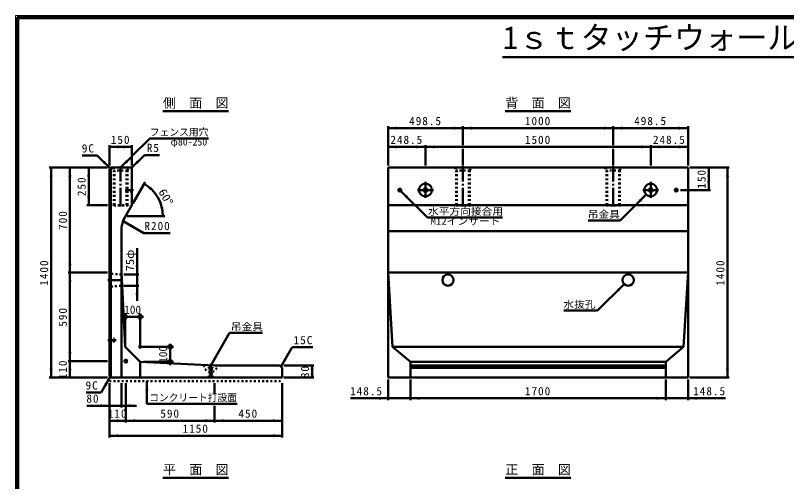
# Model space of a CAD drawing. Units: millimetres, scale not verified, with parts at other scales. Extents: x 100 to 4105, y 100 to 2870.
# Drawn here: x 100 to 2154, y 1628 to 2870 of the extents above; entities that cross this region are included whole.
import ezdxf
from ezdxf.enums import TextEntityAlignment as Align

# ---------------------------------------------------------------- set-up
doc = ezdxf.new("R2010")
doc.units = ezdxf.units.MM
doc.header["$LTSCALE"] = 5
doc.linetypes.add('USER2', pattern=[13.4, 10, -1.2, 1, -1.2])
doc.linetypes.add('USER3', pattern=[2.2, 1, -1.2])
doc.layers.add('V-nasSTD', color=7, linetype='Continuous', lineweight=50)
doc.styles.add('ＭＳ ゴシック', font='')
doc.styles.get('ＭＳ ゴシック').set_extended_font_data('MS Gothic')

msp = doc.modelspace()

# ---------------------------------------------------------------- hatches: boundary and pattern name
at = {"layer": 'V-nasSTD'}
for points in [[(1116.7, 2569.546), (1116.7, 2565.546), (1092.7, 2569.546), (1116.7, 2573.546)], [(1268.1, 2569.546), (1268.1, 2573.546), (1292.1, 2569.546), (1268.1, 2565.546)], [(1316.1, 2569.546), (1316.1, 2565.546), (1292.1, 2569.546), (1316.1, 2573.546)], [(1668.1, 2569.546), (1668.1, 2573.546), (1692.1, 2569.546), (1668.1, 2565.546)], [(1716.1, 2569.546), (1716.1, 2565.546), (1692.1, 2569.546), (1716.1, 2573.546)], [(1867.5, 2569.546), (1867.5, 2573.546), (1891.5, 2569.546), (1867.5, 2565.546)], [(374.2, 2519.546), (374.2, 2515.546), (350.2, 2519.546), (374.2, 2523.546)], [(386.2, 2519.546), (386.2, 2523.546), (410.2, 2519.546), (386.2, 2515.546)], [(1116.7, 2519.546), (1116.7, 2515.546), (1092.7, 2519.546), (1116.7, 2523.546)], [(1168.1, 2519.546), (1168.1, 2523.546), (1192.1, 2519.546), (1168.1, 2515.546)], [(1216.1, 2519.546), (1216.1, 2515.546), (1192.1, 2519.546), (1216.1, 2523.546)], [(1768.1, 2519.546), (1768.1, 2523.546), (1792.1, 2519.546), (1768.1, 2515.546)], [(1816.1, 2519.546), (1816.1, 2515.546), (1792.1, 2519.546), (1816.1, 2523.546)], [(1867.5, 2519.546), (1867.5, 2523.546), (1891.5, 2519.546), (1867.5, 2515.546)], [(335.03, 2479.716), (337.858, 2482.545), (352, 2462.746), (332.201, 2476.888)], [(397.171, 2481.516), (399.999, 2478.688), (380.2, 2464.546), (394.343, 2484.345)], [(426.585, 2480.93), (429.414, 2478.102), (409.615, 2463.96), (423.757, 2483.759)], [(195.2, 2440.546), (191.2, 2440.546), (195.2, 2464.546), (199.2, 2440.546)], [(245.2, 2440.546), (241.2, 2440.546), (245.2, 2464.546), (249.2, 2440.546)], [(295.2, 2440.546), (291.2, 2440.546), (295.2, 2464.546), (299.2, 2440.546)], [(1946.5, 2440.546), (1942.5, 2440.546), (1946.5, 2464.546), (1950.5, 2440.546)], [(1996.5, 2440.546), (1992.5, 2440.546), (1996.5, 2464.546), (2000.5, 2440.546)], [(1946.5, 2428.546), (1950.5, 2428.546), (1946.5, 2404.546), (1942.5, 2428.546)], [(462.203, 2406.929), (459.822, 2403.715), (442.918, 2421.215), (464.584, 2410.143)], [(295.2, 2388.546), (299.2, 2388.546), (295.2, 2364.546), (291.2, 2388.546)], [(1143.558, 2384.888), (1146.386, 2387.717), (1126.587, 2401.859), (1140.73, 2382.06)], [(1762.968, 2375.413), (1760.139, 2378.241), (1779.938, 2392.383), (1765.796, 2372.584)], [(490.189, 2358.457), (486.215, 2358.002), (492.918, 2334.612), (494.163, 2358.912)], [(407.723, 2309.735), (405.723, 2306.271), (386.938, 2321.735), (409.723, 2313.199)], [(245.2, 2208.546), (249.2, 2208.546), (245.2, 2184.546), (241.2, 2208.546)], [(423.98, 2203.546), (419.98, 2203.546), (423.98, 2179.546), (427.98, 2203.546)], [(245.2, 2160.546), (241.2, 2160.546), (245.2, 2184.546), (249.2, 2160.546)], [(423.98, 2125.546), (427.98, 2125.546), (423.98, 2149.546), (419.98, 2125.546)], [(1704.523, 2136.969), (1701.695, 2139.797), (1721.494, 2153.939), (1707.352, 2134.14)], [(245.2, 1972.546), (249.2, 1972.546), (245.2, 1948.546), (241.2, 1972.546)], [(632.2, 1957.839), (635.664, 1955.839), (620.2, 1937.054), (628.736, 1959.839)], [(819.2, 1954.33), (822.664, 1952.33), (807.2, 1933.546), (815.736, 1956.33)], [(245.2, 1924.546), (241.2, 1924.546), (245.2, 1948.546), (249.2, 1924.546)], [(890.2, 1912.546), (886.2, 1912.546), (890.2, 1936.546), (894.2, 1912.546)], [(195.2, 1928.546), (199.2, 1928.546), (195.2, 1904.546), (191.2, 1928.546)], [(245.2, 1928.546), (249.2, 1928.546), (245.2, 1904.546), (241.2, 1928.546)], [(890.2, 1928.546), (894.2, 1928.546), (890.2, 1904.546), (886.2, 1928.546)], [(1996.5, 1928.546), (2000.5, 1928.546), (1996.5, 1904.546), (1992.5, 1928.546)], [(340, 1885.561), (336.536, 1887.561), (352, 1906.346), (343.464, 1883.561)], [(450.2, 1870.746), (446.2, 1870.746), (450.2, 1894.746), (454.2, 1870.746)], [(1068.7, 1849.546), (1068.7, 1853.546), (1092.7, 1849.546), (1068.7, 1845.546)], [(1176.1, 1849.546), (1176.1, 1845.546), (1152.1, 1849.546), (1176.1, 1853.546)], [(1808.1, 1849.546), (1808.1, 1853.546), (1832.1, 1849.546), (1808.1, 1845.546)], [(1915.5, 1849.546), (1915.5, 1845.546), (1891.5, 1849.546), (1915.5, 1853.546)], [(326.2, 1829.746), (326.2, 1833.746), (350.2, 1829.746), (326.2, 1825.746)], [(406.2, 1829.746), (406.2, 1825.746), (382.2, 1829.746), (406.2, 1833.746)], [(374.2, 1789.746), (374.2, 1785.746), (350.2, 1789.746), (374.2, 1793.746)], [(370.2, 1789.746), (370.2, 1793.746), (394.2, 1789.746), (370.2, 1785.746)], [(418.2, 1789.746), (418.2, 1785.746), (394.2, 1789.746), (418.2, 1793.746)], [(606.2, 1789.746), (606.2, 1793.746), (630.2, 1789.746), (606.2, 1785.746)], [(654.2, 1789.746), (654.2, 1785.746), (630.2, 1789.746), (654.2, 1793.746)], [(786.2, 1789.746), (786.2, 1793.746), (810.2, 1789.746), (786.2, 1785.746)], [(374.2, 1749.746), (374.2, 1745.746), (350.2, 1749.746), (374.2, 1753.746)], [(786.2, 1749.746), (786.2, 1753.746), (810.2, 1749.746), (786.2, 1745.746)]]:
    msp.add_hatch(color=256, dxfattribs=at).paths.add_polyline_path(points)

# ---------------------------------------------------------------- linework, layer by layer
at = {"layer": 'V-nasSTD', "lineweight": 100}
for p, q in [((105, 2865), (105, 105)), ((4100, 2865), (105, 2865))]:
    msp.add_line(p, q, dxfattribs=at)
at = {"layer": 'V-nasSTD'}
for p, q in [((1397.476, 2758.465), (2807.524, 2758.465)), ((492.7, 2614.546), (667.7, 2614.546)), ((1404.6, 2614.546), (1579.6, 2614.546)), ((1092.7, 2574.546), (1092.7, 2469.546)), ((1092.7, 2569.546), (1292.1, 2569.546)), ((1292.1, 2574.546), (1292.1, 2524.546)), ((1292.1, 2569.546), (1692.1, 2569.546)), ((1692.1, 2574.546), (1692.1, 2524.546)), ((1692.1, 2569.546), (1891.5, 2569.546)), ((1891.5, 2574.546), (1891.5, 2469.546)), ((413.029, 2497.374), (457.982, 2542.327)), ((457.982, 2542.327), (613.982, 2542.327)), ((350.2, 2524.546), (350.2, 2469.546)), ((410.2, 2519.546), (350.2, 2519.546)), ((410.2, 2524.546), (410.2, 2469.546)), ((1092.7, 2519.546), (1192.1, 2519.546)), ((1192.1, 2524.546), (1192.1, 2469.546)), ((1192.1, 2519.546), (1792.1, 2519.546)), ((1292.1, 2514.546), (1292.1, 2469.546)), ((1692.1, 2514.546), (1692.1, 2469.546)), ((1792.1, 2524.546), (1792.1, 2469.546)), ((1792.1, 2519.546), (1891.5, 2519.546)), ((318.059, 2496.687), (278.059, 2496.687)), ((352, 2462.746), (318.059, 2496.687)), ((407.372, 2491.717), (380.2, 2464.546)), ((409.615, 2463.96), (443.556, 2497.901)), ((443.556, 2497.901), (483.556, 2497.901)), ((345.2, 2464.546), (190.2, 2464.546)), ((195.2, 2464.546), (195.2, 1904.546)), ((245.2, 2464.546), (245.2, 2184.546)), ((295.2, 2464.546), (295.2, 2364.546)), ((353.8, 2464.546), (350.2, 2460.946)), ((350.2, 2460.946), (350.2, 1908.146)), ((353.8, 2464.546), (353.8, 1904.546)), ((408.2, 2464.546), (353.8, 2464.546)), ((410.2, 2462.546), (410.2, 2364.546)), ((1092.7, 2464.546), (1092.7, 1904.546)), ((1891.5, 2464.546), (1092.7, 2464.546)), ((1891.5, 1904.546), (1891.5, 2464.546)), ((2001.5, 2464.546), (1896.5, 2464.546)), ((1946.5, 2464.546), (1946.5, 2404.546)), ((1996.5, 2464.546), (1996.5, 1904.546)), ((445.418, 2425.545), (412.718, 2368.907)), ((1951.5, 2404.546), (1871.5, 2404.546)), ((1126.587, 2401.859), (1197.298, 2331.148)), ((1779.938, 2392.383), (1710.865, 2323.31)), ((345.2, 2364.546), (290.2, 2364.546)), ((410.2, 2364.546), (392.918, 2334.612)), ((1891.5, 2364.546), (1092.7, 2364.546)), ((386.938, 2321.735), (442.364, 2289.735)), ((397.918, 2334.612), (497.918, 2334.612)), ((1197.298, 2331.148), (1397.298, 2331.148)), ((1710.865, 2323.31), (1625.865, 2323.31)), ((382.2, 2294.612), (382.2, 1904.546)), ((442.364, 2289.735), (512.364, 2289.735)), ((1092.7, 2294.612), (1891.5, 2294.612)), ((423.98, 2249.546), (423.98, 2179.546)), ((345.2, 2184.546), (240.2, 2184.546)), ((245.2, 2184.546), (245.2, 1948.546)), ((382.2, 2184.546), (392.265, 1986.61)), ((428.98, 2179.546), (388.98, 2179.546)), ((423.98, 2179.546), (423.98, 2149.546)), ((1891.5, 2184.546), (1092.7, 2184.546)), ((1092.7, 2184.546), (1104.642, 1986.61)), ((1891.5, 2184.546), (1879.559, 1986.61)), ((428.98, 2149.546), (388.98, 2149.546)), ((423.98, 2149.546), (423.98, 2109.546)), ((1650.783, 2083.228), (1721.494, 2153.939)), ((392.265, 1995.11), (392.265, 2075.11)), ((432.265, 1982.11), (432.265, 2075.11)), ((1560.783, 2083.228), (1650.783, 2083.228)), ((383.765, 2066.61), (440.765, 2066.61)), ((620.2, 1937.054), (670.2, 2023.657)), ((670.2, 2023.657), (758.2, 2023.657)), ((512.265, 1995.11), (512.265, 1938.11)), ((392.265, 1986.61), (432.265, 1946.61)), ((427.765, 1986.61), (520.765, 1986.61)), ((807.2, 1933.546), (837.2, 1985.507)), ((837.2, 1985.507), (892.2, 1985.507)), ((1104.642, 1986.61), (1879.559, 1986.61)), ((1104.642, 1986.61), (1152.1, 1946.61)), ((1879.559, 1986.61), (1832.1, 1946.61)), ((345.2, 1948.546), (240.2, 1948.546)), ((245.2, 1948.546), (245.2, 1904.546)), ((432.265, 1946.61), (630.2, 1936.546)), ((432.265, 1904.546), (432.265, 1946.61)), ((440.765, 1946.61), (520.765, 1946.61)), ((630.2, 1936.546), (804.2, 1936.546)), ((804.2, 1936.546), (810.2, 1930.546)), ((895.2, 1936.546), (815.2, 1936.546)), ((890.2, 1936.546), (890.2, 1904.546)), ((1152.1, 1904.546), (1152.1, 1946.61)), ((1152.1, 1946.61), (1832.1, 1946.61)), ((1152.1, 1936.546), (1832.1, 1936.546)), ((1832.1, 1904.546), (1832.1, 1946.61)), ((810.2, 1904.546), (810.2, 1930.546)), ((1152.1, 1930.546), (1832.1, 1930.546)), ((345.2, 1904.546), (190.2, 1904.546)), ((352, 1906.346), (328, 1864.776)), ((350.2, 1908.146), (353.8, 1904.546)), ((350.2, 1744.746), (350.2, 1889.746)), ((353.8, 1904.546), (810.2, 1904.546)), ((382.2, 1824.746), (382.2, 1889.746)), ((394.2, 1784.746), (394.2, 1889.746)), ((450.2, 1834.746), (450.2, 1894.746)), ((630.2, 1861.746), (630.2, 1889.746)), ((810.2, 1744.746), (810.2, 1889.746)), ((895.2, 1904.546), (815.2, 1904.546)), ((1092.7, 1904.546), (1891.5, 1904.546)), ((1092.7, 1899.546), (1092.7, 1844.546)), ((1152.1, 1899.546), (1152.1, 1844.546)), ((1832.1, 1899.546), (1832.1, 1844.546)), ((1891.5, 1899.546), (1891.5, 1844.546)), ((2001.5, 1904.546), (1896.5, 1904.546)), ((328, 1864.776), (288, 1864.776)), ((1092.7, 1849.546), (992.7, 1849.546)), ((1152.1, 1849.546), (1092.7, 1849.546)), ((1152.1, 1849.546), (1832.1, 1849.546)), ((1832.1, 1849.546), (1891.5, 1849.546)), ((1891.5, 1849.546), (1991.5, 1849.546)), ((350.2, 1829.746), (290.2, 1829.746)), ((382.2, 1829.746), (350.2, 1829.746)), ((422.2, 1829.746), (382.2, 1829.746)), ((450.2, 1834.746), (690.2, 1834.746)), ((630.2, 1784.746), (630.2, 1829.746)), ((394.2, 1789.746), (350.2, 1789.746)), ((630.2, 1789.746), (394.2, 1789.746)), ((810.2, 1789.746), (630.2, 1789.746)), ((810.2, 1749.746), (350.2, 1749.746)), ((492.7, 1637.546), (667.7, 1637.546)), ((1404.6, 1637.546), (1579.6, 1637.546))]:
    msp.add_line(p, q, dxfattribs=at)
at = {"layer": 'V-nasSTD', "linetype": 'USER2'}
for p, q in [((380.2, 2360.546), (380.2, 2468.546)), ((1292.1, 2360.546), (1292.1, 2468.546)), ((1692.1, 2360.546), (1692.1, 2468.546)), ((1192.1, 2426.346), (1192.1, 2383.946)), ((1792.1, 2426.346), (1792.1, 2383.946)), ((392.2, 2404.546), (414.2, 2404.546)), ((1117.9, 2404.546), (1129.9, 2404.546)), ((1123.9, 2398.546), (1123.9, 2410.546)), ((1170.9, 2404.546), (1213.3, 2404.546)), ((1770.9, 2404.546), (1813.3, 2404.546)), ((1854.3, 2404.546), (1866.3, 2404.546)), ((1860.3, 2398.546), (1860.3, 2410.546)), ((386.2, 2164.546), (346.2, 2164.546)), ((368.2, 2004.546), (346.2, 2004.546)), ((620.2, 1941.546), (620.2, 1911.546))]:
    msp.add_line(p, q, dxfattribs=at)
at = {"layer": 'V-nasSTD', "linetype": 'USER3'}
for p, q in [((359.2, 2464.546), (362.2, 2456.546)), ((362.2, 2364.546), (362.2, 2456.546)), ((398.2, 2456.546), (362.2, 2456.546)), ((364.2, 2364.546), (364.2, 2456.546)), ((396.2, 2364.546), (396.2, 2456.546)), ((398.2, 2456.546), (401.2, 2464.546)), ((398.2, 2364.546), (398.2, 2456.546)), ((1271.1, 2464.546), (1274.1, 2456.546)), ((1274.1, 2364.546), (1274.1, 2456.546)), ((1310.1, 2456.546), (1274.1, 2456.546)), ((1276.1, 2364.546), (1276.1, 2456.546)), ((1308.1, 2364.546), (1308.1, 2456.546)), ((1310.1, 2456.546), (1313.1, 2464.546)), ((1310.1, 2364.546), (1310.1, 2456.546)), ((1671.1, 2464.546), (1674.1, 2456.546)), ((1674.1, 2364.546), (1674.1, 2456.546)), ((1710.1, 2456.546), (1674.1, 2456.546)), ((1676.1, 2364.546), (1676.1, 2456.546)), ((1708.1, 2364.546), (1708.1, 2456.546)), ((1710.1, 2456.546), (1713.1, 2464.546)), ((1710.1, 2364.546), (1710.1, 2456.546)), ((396.2, 2400.546), (396.2, 2408.546)), ((396.2, 2408.546), (410.2, 2408.546)), ((410.2, 2400.546), (396.2, 2400.546)), ((400.2, 2364.546), (360.2, 2364.546)), ((360.2, 2363.746), (360.2, 2364.546)), ((400.2, 2363.746), (360.2, 2363.746)), ((400.2, 2363.746), (400.2, 2364.546)), ((1312.1, 2364.546), (1272.1, 2364.546)), ((1272.1, 2363.746), (1272.1, 2364.546)), ((1312.1, 2363.746), (1272.1, 2363.746)), ((1308.1, 2364.546), (1276.1, 2364.546)), ((1312.1, 2363.746), (1312.1, 2364.546)), ((1712.1, 2364.546), (1672.1, 2364.546)), ((1672.1, 2363.746), (1672.1, 2364.546)), ((1712.1, 2363.746), (1672.1, 2363.746)), ((1708.1, 2364.546), (1676.1, 2364.546)), ((1708.1, 2364.546), (1676.1, 2364.546)), ((1712.1, 2363.746), (1712.1, 2364.546)), ((354.2, 2181.546), (350.2, 2185.146)), ((382.455, 2179.546), (354.2, 2181.546)), ((354.2, 2147.546), (354.2, 2181.546)), ((354.2, 2147.546), (350.2, 2143.946)), ((354.2, 2147.546), (383.98, 2149.546)), ((350.2, 2008.546), (364.2, 2008.546)), ((364.2, 2000.546), (350.2, 2000.546)), ((364.2, 2000.546), (364.2, 2008.546)), ((615.2, 1932.546), (625.2, 1932.546)), ((615.2, 1932.546), (615.2, 1929.746)), ((625.2, 1932.546), (625.2, 1929.746)), ((615.2, 1929.746), (617.4, 1928.546)), ((615.2, 1929.746), (625.2, 1929.746)), ((617.4, 1928.546), (617.4, 1908.546)), ((617.4, 1928.546), (623, 1928.546)), ((623, 1928.546), (625.2, 1929.746)), ((623, 1928.546), (623, 1908.546)), ((350.2, 1894.746), (810.2, 1894.746)), ((613.2, 1906.546), (617.4, 1908.546)), ((613.2, 1906.546), (613.2, 1905.346)), ((613.2, 1906.546), (627.2, 1906.546)), ((613.2, 1905.346), (627.2, 1905.346)), ((617.4, 1908.546), (623, 1908.546)), ((623, 1908.546), (627.2, 1906.546)), ((627.2, 1906.546), (627.2, 1905.346))]:
    msp.add_line(p, q, dxfattribs=at)
at = {"layer": 'V-nasSTD', "lineweight": 13}
msp.add_lwpolyline([(100, 100), (100, 2870), (4105, 2870), (4105, 100)], close=True, dxfattribs=at)
at = {"layer": 'V-nasSTD'}
for centre, radius in [((1123.9, 2404.546), 3.8), ((1123.9, 2404.546), 2.4), ((1123.9, 2404.546), 2), ((1192.1, 2404.546), 17.2), ((1192.1, 2404.546), 5), ((1792.1, 2404.546), 17.2), ((1792.1, 2404.546), 5), ((1860.3, 2404.546), 3.8), ((1860.3, 2404.546), 2.4), ((1860.3, 2404.546), 2), ((1252.1, 2164.546), 15), ((1732.1, 2164.546), 15), ((392.265, 2066.61), 5), ((432.265, 2066.61), 5), ((512.265, 1986.61), 5), ((394.2, 1948.546), 4), ((512.265, 1946.61), 5)]:
    msp.add_circle(centre, radius, dxfattribs=at)
for centre, radius, start, end in [((408.2, 2462.546), 2, 0, 90), ((392.918, 2334.612), 100, 0, 60), ((462.2, 2294.612), 80, 150, 180)]:
    msp.add_arc(centre, radius, start, end, dxfattribs=at)
at = {"layer": 'V-nasSTD', "linetype": 'USER3'}
msp.add_arc((620.2, 1936.546), 17.2, 175.3973, 0, dxfattribs=at)

# ---------------------------------------------------------------- texts
at = {"layer": 'V-nasSTD', "style": 'ＭＳ ゴシック'}
for s, height, p in [('1ｓｔタッチウォール(Ｆ型)  Ｈ=1400', 60.81, (2102.5, 2841.409)), ('側\u3000面\u3000図', 25.66, (580.2, 2649.546)), ('背\u3000面\u3000図', 25.66, (1492.1, 2649.546)), ('フェンス用穴', 19.06, (535.982, 2568.327)), ('φ80-250', 19.06, (561.982, 2542.327)), ('100', 21.99, (412.265, 2096.61)), ('コンクリート打設面', 19.06, (573.229, 1860.746)), ('平\u3000面\u3000図', 25.66, (580.2, 1672.546)), ('正\u3000面\u3000図', 25.66, (1492.1, 1672.546))]:
    msp.add_text(s, height=height, dxfattribs=at).set_placement(p, align=Align.TOP_CENTER)
at = {"layer": 'V-nasSTD', "style": 'ＭＳ ゴシック', "width": 1.1}
for s, rotation, p in [('60°', 300, (510.252, 2391.385)), ('75φ', 90, (393.98, 2217.046))]:
    msp.add_text(s, height=21.99, rotation=rotation, dxfattribs=at).set_placement(p, align=Align.TOP_CENTER)
for s, p in [('水平方向接合用', (1298.798, 2357.148)), ('吊金具', (1667.365, 2349.31)), ('M12インサート', (1298.798, 2331.148)), ('水抜孔', (1602.283, 2109.228)), ('吊金具', (716.7, 2049.657))]:
    msp.add_text(s, height=19.06, dxfattribs=at).set_placement(p, align=Align.TOP_CENTER)
at = {"layer": 'V-nasSTD', "style": 'ＭＳ ゴシック'}
msp.add_text('100', height=21.99, rotation=90, dxfattribs=at).set_placement((482.265, 1966.61), align=Align.TOP_CENTER)
at = {"layer": 'V-nasSTD', "char_height": 21.99, "attachment_point": 2, "style": 'ＭＳ ゴシック'}
for s, insert in [('\\T1.17;498.5', (1192.4, 2599.546)), ('\\T1.17;1000', (1492.1, 2599.546)), ('\\T1.17;498.5', (1791.8, 2599.546)), ('\\T1.17;150', (380.2, 2549.546)), ('\\T1.17;248.5', (1142.4, 2549.546)), ('\\T1.17;1500', (1492.1, 2549.546)), ('\\T1.17;248.5', (1841.8, 2549.546)), ('\\T1.17;9C', (294.309, 2526.687)), ('\\T1.17;R5', (467.306, 2527.901)), ('\\T1.17;R200', (478.614, 2319.735)), ('\\T1.17;15C', (867.2, 2015.507)), ('\\T1.17;9C', (304.25, 1894.776)), ('\\T1.17;148.5', (1035.2, 1879.546)), ('\\T1.17;1700', (1492.1, 1879.546)), ('\\T1.17;148.5', (1949, 1879.546)), ('\\T1.17;80', (306.45, 1859.746)), ('\\T1.17;110', (372.2, 1819.746)), ('\\T1.17;590', (512.2, 1819.746)), ('\\T1.17;450', (720.2, 1819.746)), ('\\T1.17;1150', (580.2, 1779.746))]:
    msp.add_mtext(s, dxfattribs=dict(at, insert=insert))
at = {"layer": 'V-nasSTD', "char_height": 21.99, "attachment_point": 2, "rotation": 90, "style": 'ＭＳ ゴシック'}
for s, insert in [('\\T1.17;150', (1916.5, 2434.546)), ('\\T1.17;250', (265.2, 2414.546)), ('\\T1.17;700', (215.2, 2324.546)), ('\\T1.17;1400', (165.2, 2184.546)), ('\\T1.17;1400', (1966.5, 2184.546)), ('\\T1.17;590', (215.2, 2066.546)), ('\\T1.17;110', (215.2, 1926.546)), ('\\T1.17;80', (860.2, 1920.545))]:
    msp.add_mtext(s, dxfattribs=dict(at, insert=insert))

doc.saveas('drawing.dxf')
